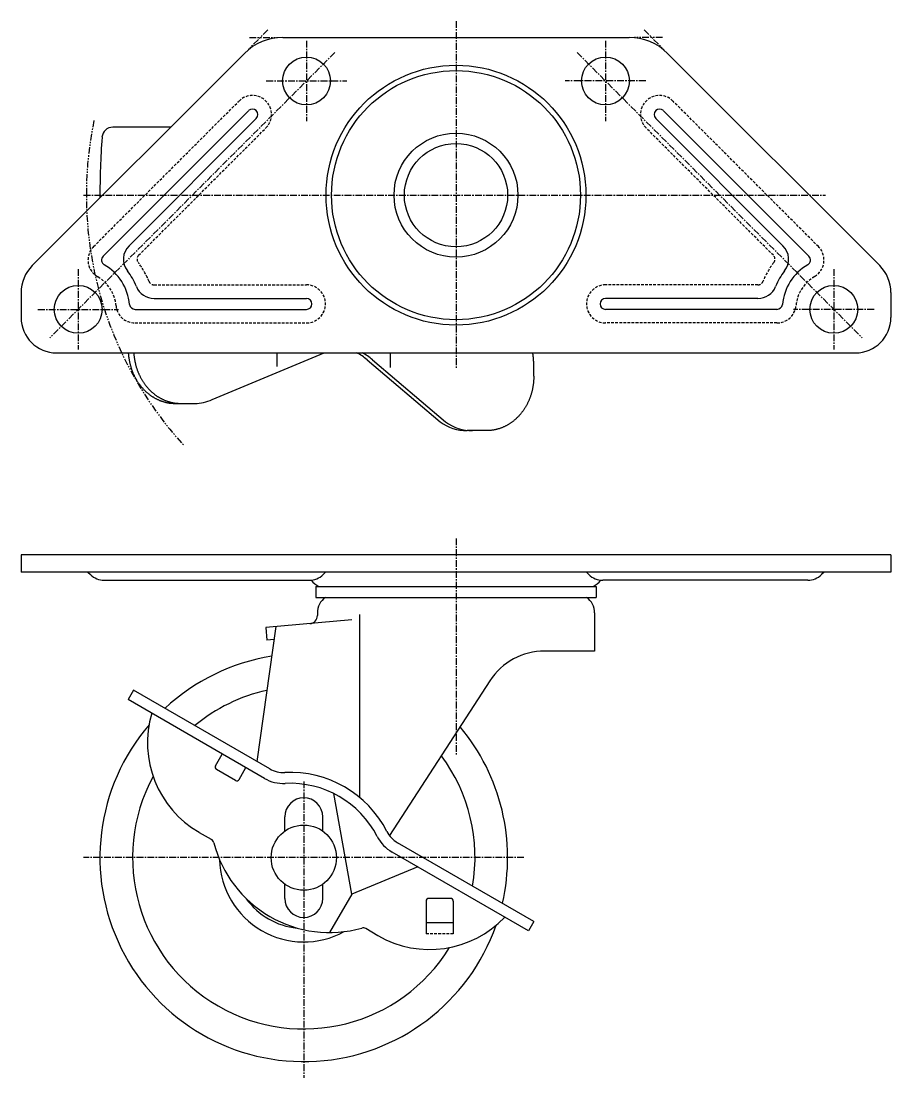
# Model space of a CAD drawing. Extents: x -188 to 80, y -205 to 32.
# Drawn here: x -80 to 80, y -162.3 to 32 of the extents above; entities that cross this region are included whole.
import ezdxf

# ---------------------------------------------------------------- set-up
doc = ezdxf.new("R2010")
doc.units = 0
for name, pattern in [('CENTER', [2, 1.25, -0.25, 0.25, -0.25]), ('DASHED', [0.75, 0.5, -0.25]), ('PHANTOM', [2.5, 1.25, -0.25, 0.25, -0.25, 0.25, -0.25])]:
    doc.linetypes.add(name, pattern=pattern)
doc.layers.get('0').update_dxf_attribs({"linetype": 'CONTINUOUS'})
doc.layers.add('CENTER', color=1, linetype='CENTER')

msp = doc.modelspace()

# ---------------------------------------------------------------- linework, layer by layer
at = {"color": 3, "linetype": 'PHANTOM'}
for p, q in [((-34.59, 30.41), (-38.22, 26.78)), ((34.59, 30.41), (38.22, 26.78)), ((-38, 29), (-32.86, 29)), ((38, 29), (32.86, 29))]:
    msp.add_line(p, q, dxfattribs=at)
at = {"color": 7, "linetype": 'CONTINUOUS'}
for p, q in [((-31.86, 29), (31.86, 29)), ((-38.93, 26.07), (-77.95, -12.95)), ((38.93, 26.07), (77.95, -12.95)), ((-64.91, -11.23), (-38.15, 15.53)), ((-60.15, -9.29), (-36.74, 14.12)), ((60.15, -9.29), (36.74, 14.12)), ((64.91, -11.23), (38.15, 15.53)), ((-52.5, 12.5), (-63.13, 12.5)), ((-80, -17.9), (-80, -22.5)), ((-55.54, -19), (-27.5, -19)), ((55.54, -19), (27.5, -19)), ((80, -17.9), (80, -22.5)), ((-59.05, -21), (-27.5, -21)), ((59.05, -21), (27.5, -21)), ((-73.5, -29), (73.5, -29)), ((-44.87, -37.6), (-24.23, -29)), ((-32.89, -31.53), (-32.89, -29)), ((-12.11, -29), (-12.11, -31.72)), ((-16.37, -30.26), (-2.94, -41.67)), ((-15.37, -30.26), (-1.94, -41.67)), ((14.31, -33.3), (14.31, -31.3)), ((-51.65, -38.3), (-48.05, -38.3)), ((5.65, -43.3), (2.05, -43.3)), ((80, -66.12), (-80, -66.12)), ((-80, -66.12), (-80, -69.32)), ((80, -66.12), (80, -69.32)), ((80, -69.32), (-80, -69.32)), ((-67.7, -69.32), (-67.26, -69.76)), ((-24, -69.32), (-24.45, -69.76)), ((24, -69.32), (24.45, -69.76)), ((67.7, -69.32), (67.26, -69.76)), ((-64.71, -70.82), (-26.99, -70.82)), ((64.71, -70.82), (26.99, -70.82)), ((-25.79, -71.98), (25.79, -71.98)), ((-25.79, -71.98), (-25.79, -73.98)), ((25.79, -71.98), (25.79, -73.98)), ((-25.79, -73.98), (25.79, -73.98)), ((-25.5, -76.83), (-25.5, -77.3)), ((-17.76, -77.08), (-17.76, -110.73)), ((25.5, -76.83), (25.5, -83.83)), ((-33.14, -79.34), (-36.62, -104.14)), ((-19.18, -78.12), (-35, -79.51)), ((-35, -79.51), (-34.8, -81.8)), ((-33.47, -81.68), (-34.8, -81.8)), ((25.5, -83.83), (16.3, -83.83)), ((6.24, -89.29), (-12.24, -117.75)), ((-59.31, -91.04), (-60.31, -92.77)), ((-34.25, -105.51), (-59.31, -91.04)), ((-35.25, -107.24), (-60.31, -92.77)), ((-44.24, -104.94), (-42.99, -102.77)), ((-40.59, -107.62), (-44.05, -105.62)), ((-39.91, -107.44), (-38.66, -105.27)), ((-19.19, -128.56), (-22.46, -110.04)), ((-31.5, -116.94), (-31.5, -114.32)), ((-24.5, -116.94), (-24.5, -114.32)), ((-47.25, -117.17), (-45.02, -118.45)), ((14.31, -133.54), (-10.75, -119.07)), ((13.31, -135.27), (-11.75, -120.8)), ((-7.05, -123.52), (-19.19, -128.56)), ((-31.5, -129.32), (-31.5, -126.69)), ((-24.5, -129.32), (-24.5, -126.69)), ((-19.19, -128.56), (-23.25, -135.59)), ((-5.5, -129.82), (-5.5, -135.82)), ((-1, -129.32), (-5, -129.32)), ((-0.5, -129.82), (-0.5, -135.82)), ((-0.5, -133.82), (-5.5, -133.82)), ((14.31, -133.54), (13.31, -135.27)), ((-14.35, -136.17), (-16.57, -134.88))]:
    msp.add_line(p, q, dxfattribs=at)
at = {"color": 3, "linetype": 'DASHED'}
for p, q in [((-66.68, -9.46), (-39.92, 17.3)), ((66.68, -9.46), (39.92, 17.3)), ((-58.38, -11.06), (-34.97, 12.35)), ((58.38, -11.06), (34.97, 12.35)), ((-55.54, -16.5), (-27.5, -16.5)), ((55.54, -16.5), (27.5, -16.5)), ((-59.05, -23.5), (-27.5, -23.5)), ((59.05, -23.5), (27.5, -23.5)), ((-0.5, -135.82), (-5.5, -135.82))]:
    msp.add_line(p, q, dxfattribs=at)
at = {"color": 7, "linetype": 'CONTINUOUS'}
for points in [[(-60.28, -29, 0), (-60.28, -29.12, 0), (-60.27, -29.23, 0), (-60.26, -29.35, 0), (-60.25, -29.47, 0), (-60.23, -29.58, 0), (-60.22, -29.7, 0), (-60.21, -29.82, 0), (-60.19, -29.93, 0), (-60.17, -30.05, 0), (-60.15, -30.16, 0), (-60.14, -30.28, 0), (-60.11, -30.39, 0), (-60.09, -30.51, 0), (-60.07, -30.62, 0), (-60.05, -30.73, 0), (-60.02, -30.85, 0), (-59.99, -30.96, 0), (-59.97, -31.07, 0), (-59.94, -31.19, 0), (-59.91, -31.3, 0), (-59.88, -31.41, 0), (-59.84, -31.52, 0), (-59.81, -31.63, 0), (-59.78, -31.74, 0), (-59.74, -31.85, 0), (-59.7, -31.96, 0), (-59.67, -32.07, 0), (-59.63, -32.18, 0), (-59.59, -32.29, 0), (-59.55, -32.39, 0), (-59.51, -32.5, 0), (-59.46, -32.61, 0), (-59.42, -32.71, 0), (-59.37, -32.82, 0), (-59.33, -32.92, 0), (-59.28, -33.03, 0), (-59.23, -33.13, 0), (-59.18, -33.23, 0), (-59.13, -33.33, 0), (-59.08, -33.43, 0), (-59.03, -33.53, 0), (-58.97, -33.63, 0), (-58.92, -33.73, 0), (-58.86, -33.83, 0), (-58.8, -33.93, 0), (-58.75, -34.02, 0), (-58.69, -34.12, 0), (-58.63, -34.21, 0), (-58.57, -34.31, 0), (-58.51, -34.4, 0), (-58.44, -34.49, 0), (-58.38, -34.59, 0), (-58.32, -34.68, 0), (-58.25, -34.77, 0), (-58.19, -34.86, 0), (-58.12, -34.94, 0), (-58.05, -35.03, 0), (-57.98, -35.12, 0), (-57.91, -35.2, 0), (-57.84, -35.29, 0), (-57.77, -35.37, 0), (-57.7, -35.45, 0), (-57.63, -35.53, 0), (-57.55, -35.61, 0), (-57.48, -35.69, 0), (-57.4, -35.77, 0), (-57.32, -35.85, 0), (-57.25, -35.93, 0), (-57.17, -36, 0), (-57.09, -36.08, 0), (-57.01, -36.15, 0), (-56.93, -36.22, 0), (-56.85, -36.29, 0), (-56.77, -36.36, 0), (-56.69, -36.43, 0), (-56.6, -36.5, 0), (-56.52, -36.56, 0), (-56.44, -36.63, 0), (-56.35, -36.69, 0), (-56.27, -36.76, 0), (-56.18, -36.82, 0), (-56.09, -36.88, 0), (-56.01, -36.94, 0), (-55.92, -37, 0), (-55.83, -37.06, 0), (-55.74, -37.11, 0), (-55.65, -37.17, 0), (-55.56, -37.22, 0), (-55.47, -37.27, 0), (-55.38, -37.32, 0), (-55.29, -37.37, 0), (-55.19, -37.42, 0), (-55.1, -37.47, 0), (-55.01, -37.52, 0), (-54.91, -37.56, 0), (-54.82, -37.6, 0), (-54.72, -37.65, 0), (-54.63, -37.69, 0), (-54.53, -37.73, 0), (-54.44, -37.77, 0), (-54.34, -37.8, 0), (-54.25, -37.84, 0), (-54.15, -37.87, 0), (-54.05, -37.91, 0), (-53.95, -37.94, 0), (-53.85, -37.97, 0), (-53.76, -38, 0), (-53.66, -38.03, 0), (-53.56, -38.05, 0), (-53.46, -38.08, 0), (-53.36, -38.1, 0), (-53.26, -38.12, 0), (-53.16, -38.15, 0), (-53.06, -38.17, 0), (-52.96, -38.18, 0), (-52.86, -38.2, 0), (-52.76, -38.22, 0), (-52.66, -38.23, 0), (-52.56, -38.24, 0), (-52.46, -38.26, 0), (-52.36, -38.27, 0), (-52.25, -38.28, 0), (-52.15, -38.28, 0), (-52.05, -38.29, 0), (-51.95, -38.29, 0), (-51.85, -38.3, 0), (-51.75, -38.3, 0), (-51.65, -38.3, 0)], [(-59.28, -29, 0), (-59.28, -29.12, 0), (-59.27, -29.23, 0), (-59.26, -29.35, 0), (-59.25, -29.47, 0), (-59.23, -29.58, 0), (-59.22, -29.7, 0), (-59.21, -29.82, 0), (-59.19, -29.93, 0), (-59.17, -30.05, 0), (-59.15, -30.16, 0), (-59.14, -30.28, 0), (-59.11, -30.39, 0), (-59.09, -30.51, 0), (-59.07, -30.62, 0), (-59.05, -30.73, 0), (-59.02, -30.85, 0), (-58.99, -30.96, 0), (-58.97, -31.07, 0), (-58.94, -31.19, 0), (-58.91, -31.3, 0), (-58.88, -31.41, 0), (-58.84, -31.52, 0), (-58.81, -31.63, 0), (-58.78, -31.74, 0), (-58.74, -31.85, 0), (-58.7, -31.96, 0), (-58.67, -32.07, 0), (-58.63, -32.18, 0), (-58.59, -32.29, 0), (-58.55, -32.39, 0), (-58.51, -32.5, 0), (-58.46, -32.61, 0), (-58.42, -32.71, 0), (-58.37, -32.82, 0), (-58.33, -32.92, 0), (-58.28, -33.03, 0), (-58.23, -33.13, 0), (-58.18, -33.23, 0), (-58.13, -33.33, 0), (-58.08, -33.43, 0), (-58.03, -33.53, 0), (-57.97, -33.63, 0), (-57.92, -33.73, 0), (-57.86, -33.83, 0), (-57.8, -33.93, 0), (-57.75, -34.02, 0), (-57.69, -34.12, 0), (-57.63, -34.21, 0), (-57.57, -34.31, 0), (-57.51, -34.4, 0), (-57.44, -34.49, 0), (-57.38, -34.59, 0), (-57.32, -34.68, 0), (-57.25, -34.77, 0), (-57.19, -34.86, 0), (-57.12, -34.94, 0), (-57.05, -35.03, 0), (-56.98, -35.12, 0), (-56.91, -35.2, 0), (-56.84, -35.29, 0), (-56.77, -35.37, 0), (-56.7, -35.45, 0), (-56.63, -35.53, 0), (-56.55, -35.61, 0), (-56.48, -35.69, 0), (-56.4, -35.77, 0), (-56.32, -35.85, 0), (-56.25, -35.93, 0), (-56.17, -36, 0), (-56.09, -36.08, 0), (-56.01, -36.15, 0), (-55.93, -36.22, 0), (-55.85, -36.29, 0), (-55.77, -36.36, 0), (-55.69, -36.43, 0), (-55.6, -36.5, 0), (-55.52, -36.56, 0), (-55.44, -36.63, 0), (-55.35, -36.69, 0), (-55.27, -36.76, 0), (-55.18, -36.82, 0), (-55.09, -36.88, 0), (-55.01, -36.94, 0), (-54.92, -37, 0), (-54.83, -37.06, 0), (-54.74, -37.11, 0), (-54.65, -37.17, 0), (-54.56, -37.22, 0), (-54.47, -37.27, 0), (-54.38, -37.32, 0), (-54.29, -37.37, 0), (-54.19, -37.42, 0), (-54.1, -37.47, 0), (-54.01, -37.52, 0), (-53.91, -37.56, 0), (-53.82, -37.6, 0), (-53.72, -37.65, 0), (-53.63, -37.69, 0), (-53.53, -37.73, 0), (-53.44, -37.77, 0), (-53.34, -37.8, 0), (-53.25, -37.84, 0), (-53.15, -37.87, 0), (-53.05, -37.91, 0), (-52.95, -37.94, 0), (-52.85, -37.97, 0), (-52.76, -38, 0), (-52.66, -38.03, 0), (-52.56, -38.05, 0), (-52.46, -38.08, 0), (-52.36, -38.1, 0), (-52.26, -38.12, 0), (-52.16, -38.15, 0), (-52.06, -38.17, 0), (-51.96, -38.18, 0), (-51.86, -38.2, 0), (-51.76, -38.22, 0), (-51.66, -38.23, 0), (-51.56, -38.24, 0), (-51.46, -38.26, 0), (-51.36, -38.27, 0), (-51.25, -38.28, 0), (-51.15, -38.28, 0), (-51.05, -38.29, 0), (-50.95, -38.29, 0), (-50.85, -38.3, 0), (-50.75, -38.3, 0), (-50.65, -38.3, 0)], [(14.31, -31.3, 0), (14.31, -31.28, 0), (14.31, -31.26, 0), (14.31, -31.25, 0), (14.31, -31.23, 0), (14.31, -31.21, 0), (14.31, -31.19, 0), (14.31, -31.17, 0), (14.31, -31.15, 0), (14.31, -31.14, 0), (14.3, -31.12, 0), (14.3, -31.1, 0), (14.3, -31.08, 0), (14.3, -31.06, 0), (14.3, -31.04, 0), (14.3, -31.03, 0), (14.3, -31.01, 0), (14.3, -30.99, 0), (14.3, -30.97, 0), (14.3, -30.95, 0), (14.3, -30.94, 0), (14.3, -30.92, 0), (14.3, -30.9, 0), (14.3, -30.88, 0), (14.3, -30.86, 0), (14.3, -30.84, 0), (14.3, -30.83, 0), (14.3, -30.81, 0), (14.3, -30.79, 0), (14.3, -30.77, 0), (14.3, -30.75, 0), (14.3, -30.74, 0), (14.29, -30.72, 0), (14.29, -30.7, 0), (14.29, -30.68, 0), (14.29, -30.66, 0), (14.29, -30.64, 0), (14.29, -30.63, 0), (14.29, -30.61, 0), (14.29, -30.59, 0), (14.29, -30.57, 0), (14.29, -30.55, 0), (14.29, -30.54, 0), (14.29, -30.52, 0), (14.28, -30.5, 0), (14.28, -30.48, 0), (14.28, -30.46, 0), (14.28, -30.45, 0), (14.28, -30.43, 0), (14.28, -30.41, 0), (14.28, -30.39, 0), (14.28, -30.37, 0), (14.28, -30.35, 0), (14.27, -30.34, 0), (14.27, -30.32, 0), (14.27, -30.3, 0), (14.27, -30.28, 0), (14.27, -30.26, 0), (14.27, -30.25, 0), (14.27, -30.23, 0), (14.27, -30.21, 0), (14.26, -30.19, 0), (14.26, -30.17, 0), (14.26, -30.16, 0), (14.26, -30.14, 0), (14.26, -30.12, 0), (14.26, -30.1, 0), (14.26, -30.08, 0), (14.25, -30.07, 0), (14.25, -30.05, 0), (14.25, -30.03, 0), (14.25, -30.01, 0), (14.25, -29.99, 0), (14.25, -29.98, 0), (14.24, -29.96, 0), (14.24, -29.94, 0), (14.24, -29.92, 0), (14.24, -29.9, 0), (14.24, -29.89, 0), (14.24, -29.87, 0), (14.23, -29.85, 0), (14.23, -29.83, 0), (14.23, -29.81, 0), (14.23, -29.8, 0), (14.23, -29.78, 0), (14.23, -29.76, 0), (14.22, -29.74, 0), (14.22, -29.72, 0), (14.22, -29.71, 0), (14.22, -29.69, 0), (14.22, -29.67, 0), (14.21, -29.65, 0), (14.21, -29.64, 0), (14.21, -29.62, 0), (14.21, -29.6, 0), (14.21, -29.58, 0), (14.2, -29.56, 0), (14.2, -29.55, 0), (14.2, -29.53, 0), (14.2, -29.51, 0), (14.19, -29.49, 0), (14.19, -29.48, 0), (14.19, -29.46, 0), (14.19, -29.44, 0), (14.19, -29.42, 0), (14.18, -29.4, 0), (14.18, -29.39, 0), (14.18, -29.37, 0), (14.18, -29.35, 0), (14.17, -29.33, 0), (14.17, -29.32, 0), (14.17, -29.3, 0), (14.17, -29.28, 0), (14.16, -29.26, 0), (14.16, -29.25, 0), (14.16, -29.23, 0), (14.16, -29.21, 0), (14.15, -29.19, 0), (14.15, -29.18, 0), (14.15, -29.16, 0), (14.15, -29.14, 0), (14.14, -29.12, 0), (14.14, -29.11, 0), (14.14, -29.09, 0), (14.13, -29.07, 0), (14.13, -29.05, 0), (14.13, -29.03, 0), (14.13, -29.02, 0), (14.12, -29, 0)], [(14.31, -33.3, 0), (14.31, -33.42, 0), (14.3, -33.55, 0), (14.3, -33.67, 0), (14.3, -33.79, 0), (14.29, -33.91, 0), (14.28, -34.04, 0), (14.27, -34.16, 0), (14.26, -34.28, 0), (14.25, -34.4, 0), (14.24, -34.52, 0), (14.23, -34.65, 0), (14.21, -34.77, 0), (14.2, -34.89, 0), (14.18, -35.01, 0), (14.16, -35.13, 0), (14.14, -35.25, 0), (14.12, -35.37, 0), (14.1, -35.49, 0), (14.07, -35.61, 0), (14.05, -35.73, 0), (14.02, -35.85, 0), (13.99, -35.97, 0), (13.96, -36.09, 0), (13.93, -36.2, 0), (13.9, -36.32, 0), (13.87, -36.44, 0), (13.84, -36.55, 0), (13.8, -36.67, 0), (13.76, -36.78, 0), (13.73, -36.9, 0), (13.69, -37.01, 0), (13.65, -37.13, 0), (13.61, -37.24, 0), (13.56, -37.35, 0), (13.52, -37.46, 0), (13.47, -37.58, 0), (13.43, -37.69, 0), (13.38, -37.8, 0), (13.33, -37.91, 0), (13.28, -38.01, 0), (13.23, -38.12, 0), (13.18, -38.23, 0), (13.13, -38.34, 0), (13.07, -38.44, 0), (13.02, -38.55, 0), (12.96, -38.65, 0), (12.91, -38.75, 0), (12.85, -38.86, 0), (12.79, -38.96, 0), (12.73, -39.06, 0), (12.66, -39.16, 0), (12.6, -39.26, 0), (12.54, -39.36, 0), (12.47, -39.45, 0), (12.41, -39.55, 0), (12.34, -39.64, 0), (12.27, -39.74, 0), (12.2, -39.83, 0), (12.13, -39.92, 0), (12.06, -40.02, 0), (11.99, -40.11, 0), (11.92, -40.2, 0), (11.84, -40.28, 0), (11.77, -40.37, 0), (11.69, -40.46, 0), (11.62, -40.54, 0), (11.54, -40.63, 0), (11.46, -40.71, 0), (11.38, -40.79, 0), (11.3, -40.87, 0), (11.22, -40.95, 0), (11.14, -41.03, 0), (11.06, -41.11, 0), (10.97, -41.18, 0), (10.89, -41.26, 0), (10.8, -41.33, 0), (10.72, -41.4, 0), (10.63, -41.48, 0), (10.55, -41.55, 0), (10.46, -41.61, 0), (10.37, -41.68, 0), (10.28, -41.75, 0), (10.19, -41.81, 0), (10.1, -41.88, 0), (10.01, -41.94, 0), (9.91, -42, 0), (9.82, -42.06, 0), (9.73, -42.12, 0), (9.63, -42.18, 0), (9.54, -42.23, 0), (9.44, -42.29, 0), (9.35, -42.34, 0), (9.25, -42.39, 0), (9.16, -42.44, 0), (9.06, -42.49, 0), (8.96, -42.54, 0), (8.86, -42.59, 0), (8.76, -42.63, 0), (8.66, -42.67, 0), (8.56, -42.72, 0), (8.46, -42.76, 0), (8.36, -42.8, 0), (8.26, -42.83, 0), (8.16, -42.87, 0), (8.06, -42.9, 0), (7.96, -42.94, 0), (7.85, -42.97, 0), (7.75, -43, 0), (7.65, -43.03, 0), (7.54, -43.06, 0), (7.44, -43.08, 0), (7.34, -43.11, 0), (7.23, -43.13, 0), (7.13, -43.15, 0), (7.02, -43.17, 0), (6.92, -43.19, 0), (6.81, -43.21, 0), (6.71, -43.22, 0), (6.6, -43.24, 0), (6.49, -43.25, 0), (6.39, -43.26, 0), (6.28, -43.27, 0), (6.18, -43.28, 0), (6.07, -43.29, 0), (5.96, -43.29, 0), (5.86, -43.3, 0), (5.75, -43.3, 0), (5.65, -43.3, 0)]]:
    msp.add_polyline3d(points, dxfattribs=at)
for centre, radius in [((-27.5, 21), 4.4), ((27.5, 21), 4.4), ((0, 0), 23.9), ((0, 0), 22.9), ((0, 0), 11.4), ((0, 0), 9.5), ((-69.5, -21), 4.4), ((69.5, -21), 4.4), ((-28, -121.82), 6)]:
    msp.add_circle(centre, radius, dxfattribs=at)
for centre, radius, start, end in [((-31.86, 19), 10, 90, 135), ((31.86, 19), 10, 45, 90), ((-37.44, 14.83), 1, 315, 135), ((37.44, 14.83), 1, 45, 225), ((-63.13, 10.5), 2, 90, 175.9317), ((84.5, 0), 150, 175.9317, 180.1907), ((-57.68, -11.77), 3.5, 135, 217.9819), ((57.68, -11.77), 3.5, 322.0181, 45), ((-64.2, -11.93), 1, 135, 239.7158), ((64.2, -11.93), 1, 300.2842, 45), ((-73, -17.9), 7, 135, 180), ((-69.5, -21), 9.5, 5.465, 59.7158), ((69.5, -21), 9.5, 120.2842, 174.535), ((73, -17.9), 7, 0, 45), ((-69.5, -21), 11.5, 21.5102, 37.9819), ((69.5, -21), 11.5, 142.0181, 158.4898), ((-55.54, -15.5), 3.5, 201.5102, 270), ((55.54, -15.5), 3.5, 270, 338.4898), ((-27.5, -20), 1, 270, 90), ((27.5, -20), 1, 90, 270), ((-59.05, -20), 1, 185.465, 270), ((59.05, -20), 1, 270, 354.535), ((-73.5, -22.5), 6.5, 180, 270), ((73.5, -22.5), 6.5, 270, 0), ((-21.5, -36.01), 7.71, 48.2156, 65.39), ((-20.5, -36.01), 7.71, 48.2156, 65.39), ((-48.05, -30.73), 7.57, 270, 294.8249), ((2.05, -34.85), 8.45, 233.8092, 270), ((3.05, -34.85), 8.45, 233.8092, 270), ((-67.87, -69.72), 0.4, 45, 90), ((-64.71, -67.22), 3.6, 225, 270), ((-26.99, -67.22), 3.6, 270, 315), ((-23.83, -69.72), 0.4, 90, 135), ((23.83, -69.72), 0.4, 45, 90), ((26.99, -67.22), 3.6, 225, 270), ((64.71, -67.22), 3.6, 270, 315), ((67.87, -69.72), 0.4, 90, 135), ((-23.4, -68.42), 4, 216.5187, 242.8732), ((23.4, -68.42), 4, 297.1268, 323.4813), ((-22, -76.83), 3.5, 125.4832, 180), ((22, -76.83), 3.5, 0, 54.5168), ((-27, -77.3), 1.5, 275, 0), ((-28, -121.82), 37.5, 99.0583, 132.9424), ((16.3, -95.83), 12, 90, 147), ((-28, -121.82), 31.5, 102.4394, 129.5612), ((-37.75, -100.71), 19, 163.3911, 240), ((-28, -121.82), 37.5, 139.3794, 340.6206), ((-28, -121.82), 37.5, 347.0576, 39.9424), ((-28, -121.82), 31.5, 350.4388, 36.5612), ((-28, -121.82), 31.5, 151.6745, 328.3255), ((-43.8, -105.19), 0.5, 150, 240), ((-31.75, -101.18), 5, 240, 272.8599), ((-30.5, -126.15), 20, 27.1401, 92.8599), ((-40.34, -107.19), 0.5, 240, 330), ((-31.75, -101.18), 7, 240, 272.8599), ((-30.5, -126.15), 18, 27.1401, 92.8599), ((-28, -114.32), 3.5, 0, 180), ((-45.52, -119.32), 1, 14.4258, 60), ((-8.25, -114.74), 7, 207.1401, 240), ((-8.25, -114.74), 5, 207.1401, 240), ((-23.25, -113.59), 22, 194.4258, 285.5742), ((-28, -121.82), 15.5, 181.4143, 298.5857), ((-28, -121.82), 13, 215.4942, 264.5058), ((-28, -129.32), 3.5, 180, 0), ((-5, -129.82), 0.5, 90, 180), ((-1, -129.82), 0.5, 0, 90), ((-4.85, -119.71), 19, 240, 316.6089), ((-17.07, -135.74), 1, 60, 105.5742)]:
    msp.add_arc(centre, radius, start, end, dxfattribs=at)
at = {"color": 3, "linetype": 'DASHED'}
for centre, radius, start, end in [((-37.44, 14.83), 3.5, 315, 135), ((37.44, 14.83), 3.5, 45, 225), ((-64.2, -11.93), 3.5, 135, 239.7158), ((64.2, -11.93), 3.5, 300.2842, 45), ((-57.68, -11.77), 1, 135, 217.9819), ((57.68, -11.77), 1, 322.0181, 45), ((-69.5, -21), 14, 21.5102, 37.9819), ((69.5, -21), 14, 142.0181, 158.4898), ((-69.5, -21), 7, 5.465, 59.7158), ((69.5, -21), 7, 120.2842, 174.535), ((-55.54, -15.5), 1, 201.5102, 270), ((-27.5, -20), 3.5, 270, 90), ((27.5, -20), 3.5, 90, 270), ((55.54, -15.5), 1, 270, 338.4898), ((-59.05, -20), 3.5, 185.465, 270), ((59.05, -20), 3.5, 270, 354.535)]:
    msp.add_arc(centre, radius, start, end, dxfattribs=at)
at = {"color": 3, "linetype": 'PHANTOM'}
msp.add_arc((0, 0), 68, 168.3394, 222.6873, dxfattribs=at)
at = {"layer": 'CENTER', "color": 1, "linetype": 'CENTER'}
for p, q in [((0, 32), (0, -32)), ((-27.5, 28.4), (-27.5, 13.6)), ((27.5, 28.4), (27.5, 13.6)), ((-22.27, 26.23), (-74.73, -26.23)), ((22.27, 26.23), (74.73, -26.23)), ((-34.9, 21), (-20.1, 21)), ((34.9, 21), (20.1, 21)), ((-68.5, 0), (68, 0)), ((-69.5, -13.6), (-69.5, -28.4)), ((69.5, -13.6), (69.5, -28.4)), ((-76.9, -21), (-62.1, -21)), ((76.9, -21), (62.1, -21)), ((0, -63.12), (0, -102.98)), ((-28, -107.82), (-28, -162.32)), ((12.5, -121.82), (-68.5, -121.82))]:
    msp.add_line(p, q, dxfattribs=at)

doc.saveas('drawing.dxf')
